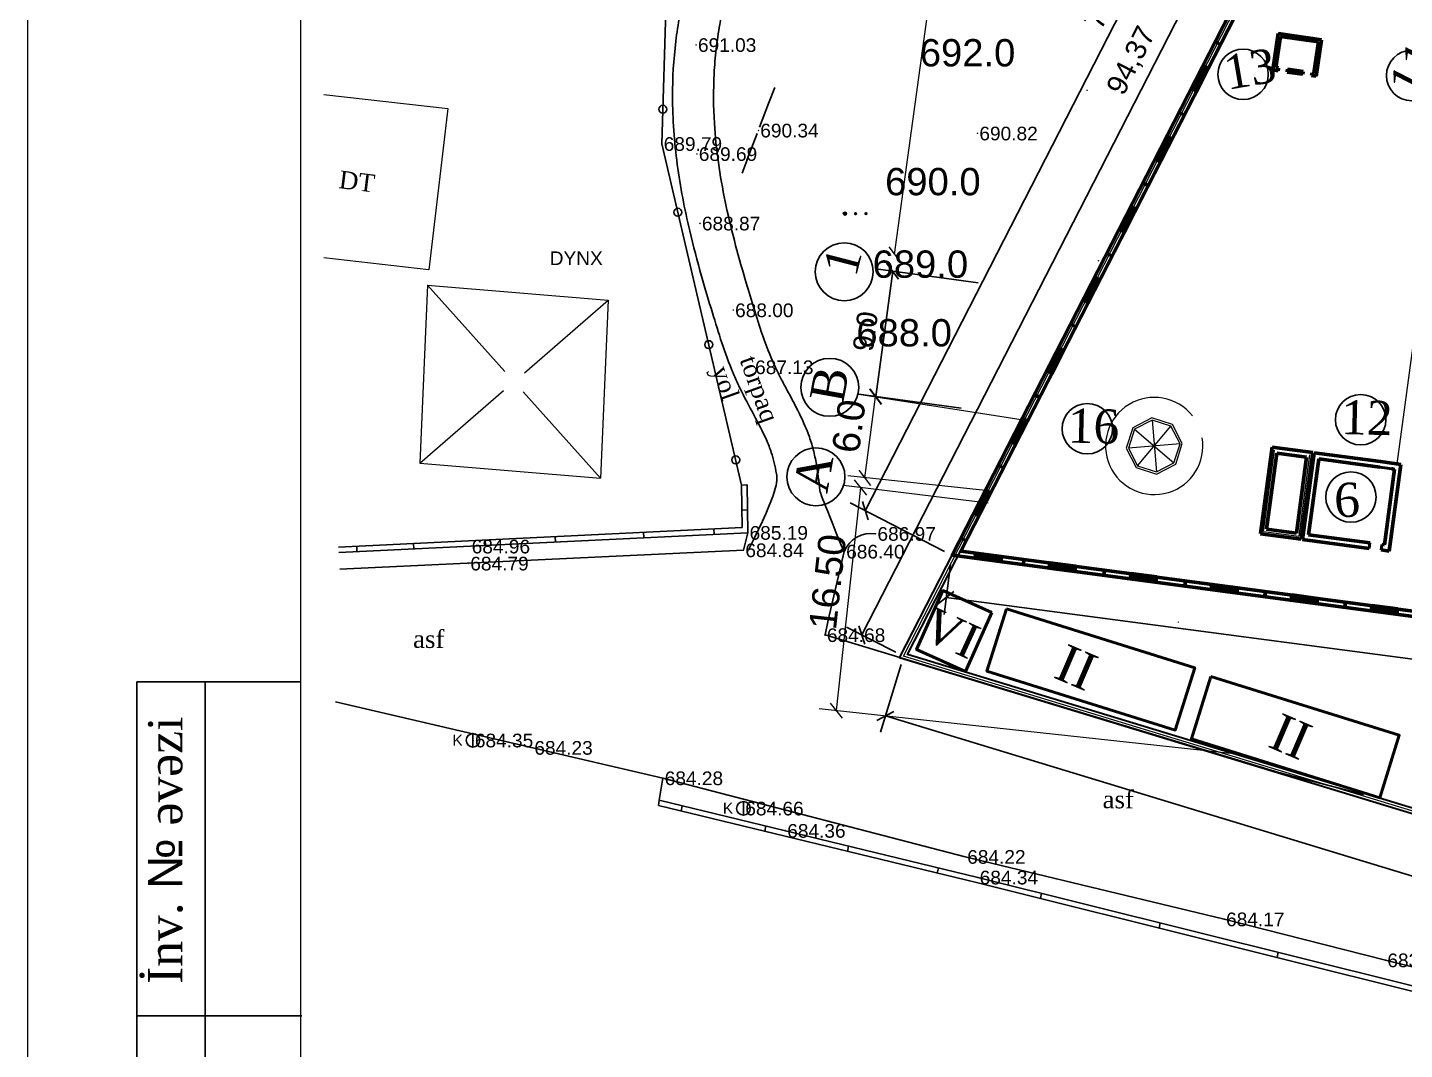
# Model space of a CAD drawing. Header units: feet. Extents: x 3381 to 682707, y 675186 to 4374675.
# Drawn here: x 682287.5 to 682388.2, y 4373017.2 to 4373092 of the extents above; entities that cross this region are included whole.
import ezdxf
from ezdxf.enums import TextEntityAlignment as Align

# ---------------------------------------------------------------- set-up
doc = ezdxf.new("R2010")
doc.units = ezdxf.units.FT
doc.header["$MEASUREMENT"] = 0
doc.header["$PDMODE"] = 34
doc.header["$PDSIZE"] = 0.01
doc.linetypes.add('ACAD_ISO03W100', pattern=[30, 12, -18])
doc.linetypes.add('DUZ', pattern=[0])
doc.layers.get('0').update_dxf_attribs({"linetype": 'CONTINUOUS'})
doc.layers.get('Defpoints').update_dxf_attribs({"linetype": 'CONTINUOUS'})
for name, color, linetype in [('0_Point_Height', 2, 'CONTINUOUS'), ('0_Point_Point', 7, 'CONTINUOUS'), ('col bitkisi', 7, 'CONTINUOUS'), ('Layer8', 7, 'CONTINUOUS'), ('Lep-Stolb', 7, 'CONTINUOUS'), ('polygon', 5, 'CONTINUOUS'), ('ramka', 7, 'CONTINUOUS'), ('Yazilar', 7, 'CONTINUOUS')]:
    doc.layers.add(name, color=color, linetype=linetype)
for name, color, linetype, lineweight in [('das tikili', 5, 'CONTINUOUS', 0), ('kontur', 5, 'CONTINUOUS', 0), ('rabit xt', 7, 'CONTINUOUS', 13)]:
    doc.layers.add(name, color=color, linetype=linetype, lineweight=lineweight)
doc.styles.get("Standard").update_dxf_attribs({"font": 'arial.ttf', "height": 1.5})
doc.styles.add('style5', font='arialazlat.ttf', dxfattribs={"height": 400})
doc.dimstyles.new('ISO-25', dxfattribs={"dimtxt": 1.5, "dimasz": 1, "dimexe": 1.25, "dimexo": 0.625, "dimtad": 1, "dimtxsty": 'Standard', "dimblk": 'OBLIQUE', "dimcen": 2.5, "dimadec": 0, "dimazin": 0, "dimtfac": 1, "dimtmove": 0, "dimatfit": 3, "dimldrblk": 'OBLIQUE', "dimfxl": 1, "dimarcsym": 0})

# ---------------------------------------------------------------- blocks, each defined once
blk = doc.blocks.new('_Oblique')
at = {"color": 0, "linetype": 'ByBlock', "lineweight": -2}
blk.add_line((-0.5, -0.5), (0.5, 0.5), dxfattribs=at)
blk = doc.blocks.new('*D40')
at = {"color": 0, "lineweight": -2, "transparency": 16777216}
for p, q in [((682351.4, 4373045.34), (682349.88, 4373040.38)), ((682350.25, 4373041.57), (682442.25, 4373013.57)), ((682443.4, 4373017.34), (682441.88, 4373012.38))]:
    blk.add_line(p, q, dxfattribs=at)
at = {"layer": 'Defpoints', "color": 0, "lineweight": 30, "transparency": 16777216}
for p in [(682351.58, 4373045.94), (682443.58, 4373017.94), (682442.25, 4373013.57)]:
    blk.add_point(p, dxfattribs=at)
at = {"color": 0, "lineweight": -2, "transparency": 16777216}
for p, rotation in [((682350.25, 4373041.57), 163.072486935853), ((682442.25, 4373013.57), 343.072486935853)]:
    blk.add_blockref('_Oblique', p, dxfattribs=dict(at, rotation=rotation))
at = {"color": 0, "lineweight": 18, "transparency": 16777216, "insert": (682396.69, 4373029.03), "char_height": 1.5, "attachment_point": 5, "rotation": 343.0725}
blk.add_mtext('96,17', dxfattribs=at)
blk = doc.blocks.new('*D41')
at = {"color": 0, "lineweight": -2, "transparency": 16777216}
for p, q in [((682391.52, 4373131.5), (682348.52, 4373047.5)), ((682394.02, 4373130.23), (682390.41, 4373132.07)), ((682351.02, 4373046.23), (682347.41, 4373048.07))]:
    blk.add_line(p, q, dxfattribs=at)
at = {"layer": 'Defpoints', "color": 0, "lineweight": 30, "transparency": 16777216}
for p in [(682394.58, 4373129.94), (682348.52, 4373047.5), (682351.58, 4373045.94)]:
    blk.add_point(p, dxfattribs=at)
at = {"color": 0, "lineweight": -2, "transparency": 16777216}
for p, rotation in [((682391.52, 4373131.5), 62.89187712919826), ((682348.52, 4373047.5), 242.8918771291982)]:
    blk.add_blockref('_Oblique', p, dxfattribs=dict(at, rotation=rotation))
at = {"color": 0, "lineweight": 18, "transparency": 16777216, "insert": (682368.31, 4373089.51), "char_height": 1.5, "attachment_point": 5, "rotation": 62.8919}
blk.add_mtext('94,37', dxfattribs=at)
blk = doc.blocks.new('*D44')
at = {"color": 0, "lineweight": -2, "transparency": 16777216}
for p, q in [((682349.54, 4373064.95), (682350.79, 4373074.12)), ((682357.04, 4373073.27), (682349.56, 4373074.29)), ((682355.79, 4373064.1), (682348.3, 4373065.12))]:
    blk.add_line(p, q, dxfattribs=at)
at = {"layer": 'Defpoints', "color": 0, "lineweight": 30, "transparency": 16777216}
for p in [(682350.79, 4373074.12), (682357.66, 4373073.18), (682356.41, 4373064.02, -452.35)]:
    blk.add_point(p, dxfattribs=at)
at = {"color": 0, "lineweight": -2, "transparency": 16777216}
for p, rotation in [((682350.79, 4373074.12), 82.22327199982546), ((682349.54, 4373064.95), 262.2232719998254)]:
    blk.add_blockref('_Oblique', p, dxfattribs=dict(at, rotation=rotation))
at = {"color": 0, "lineweight": 18, "transparency": 16777216, "insert": (682348.79, 4373069.73), "char_height": 1.5, "attachment_point": 5, "rotation": 82.2233}
blk.add_mtext('{\\fArial|b0|i0|c238|p34;9.0}', dxfattribs=at)
blk = doc.blocks.new('*D36')
at = {"color": 0, "lineweight": -2, "transparency": 16777216}
for p, q in [((682389.63, 4373122.09), (682382.72, 4373125.63)), ((682348.78, 4373056.59), (682383.83, 4373125.06)), ((682354.58, 4373053.62), (682347.67, 4373057.16))]:
    blk.add_line(p, q, dxfattribs=at)
at = {"layer": 'Defpoints', "color": 0, "lineweight": 30, "transparency": 16777216}
for p in [(682383.83, 4373125.06), (682390.19, 4373121.8), (682355.14, 4373053.34)]:
    blk.add_point(p, dxfattribs=at)
at = {"color": 0, "lineweight": -2, "transparency": 16777216}
for p, rotation in [((682383.83, 4373125.06), 62.89187712935262), ((682348.78, 4373056.59), 242.8918771293526)]:
    blk.add_blockref('_Oblique', p, dxfattribs=dict(at, rotation=rotation))
at = {"color": 0, "lineweight": 18, "transparency": 16777216, "insert": (682366.3, 4373093.87), "char_height": 1.5, "attachment_point": 5, "rotation": 62.8919}
blk.add_mtext('{\\fArial|b0|i0|c238|p34;77.0}', dxfattribs=at)
blk = doc.blocks.new('*D39')
at = {"color": 0, "lineweight": -2, "transparency": 16777216}
for p, q in [((682355.02, 4373052.65), (682354.54, 4373049)), ((682354.7, 4373050.24), (682452.32, 4373037.32)), ((682452.64, 4373039.73), (682452.16, 4373036.08))]:
    blk.add_line(p, q, dxfattribs=at)
at = {"layer": 'Defpoints', "color": 0, "lineweight": 30, "transparency": 16777216}
for p in [(682355.11, 4373053.27), (682452.73, 4373040.35), (682452.32, 4373037.32)]:
    blk.add_point(p, dxfattribs=at)
at = {"color": 0, "lineweight": -2, "transparency": 16777216}
for p, rotation in [((682354.7, 4373050.24), 172.4585361197717), ((682452.32, 4373037.32), 352.4585361197717)]:
    blk.add_blockref('_Oblique', p, dxfattribs=dict(at, rotation=rotation))
at = {"color": 0, "lineweight": 18, "transparency": 16777216, "insert": (682403.7, 4373045.16), "char_height": 1.5, "attachment_point": 5, "rotation": 352.4585}
blk.add_mtext('{\\fArial|b0|i0|c238|p34;98.50}', dxfattribs=at)

msp = doc.modelspace()

# ---------------------------------------------------------------- hatches: boundary and pattern name
at = {"lineweight": 50}
h = msp.add_hatch(dxfattribs=at)
h.set_pattern_fill('ANSI31', scale=0.3, angle=-108.25439)
h.set_pattern_definition([(296.7456132817, (-3258846.623355, 6394427.663162), (0.03348800255758, 0.01687612765725), [])])
h.paths.add_polyline_path([(682373.885, 4373088.996), (682373.024, 4373087.314), (682372.637, 4373087.503), (682373.494, 4373089.177)])
h = msp.add_hatch(dxfattribs=at)
h.set_pattern_fill('ANSI31', scale=0.3, angle=-108.25439)
h.set_pattern_definition([(296.7456132817, (-3258849.269347, 6394422.49711), (0.03348800255758, 0.01687612765725), [])])
h.paths.add_polyline_path([(682371.239, 4373083.83), (682370.378, 4373082.148), (682369.991, 4373082.337), (682370.848, 4373084.011)])
h = msp.add_hatch(dxfattribs=at)
h.set_pattern_fill('ANSI31', scale=0.3, angle=-108.25439)
h.set_pattern_definition([(296.7456132817, (-3258851.91534, 6394417.331054), (0.03348800255758, 0.01687612765725), [])])
h.paths.add_polyline_path([(682368.593, 4373078.664), (682367.732, 4373076.982), (682367.345, 4373077.171), (682368.202, 4373078.845)])
h = msp.add_hatch(dxfattribs=at)
h.set_pattern_fill('ANSI31', scale=0.3, angle=-108.25439)
h.set_pattern_definition([(296.7456132817, (-3258854.56133, 6394412.165), (0.03348800255758, 0.01687612765725), [])])
h.paths.add_polyline_path([(682365.947, 4373073.498), (682365.086, 4373071.816), (682364.699, 4373072.005), (682365.556, 4373073.679)])
h = msp.add_hatch(dxfattribs=at)
h.set_pattern_fill('ANSI31', scale=0.3, angle=-108.25439)
h.set_pattern_definition([(296.7456132817, (-3258857.207324, 6394406.998946), (0.03348800255758, 0.01687612765725), [])])
h.paths.add_polyline_path([(682363.301, 4373068.332), (682362.44, 4373066.65), (682362.053, 4373066.838), (682362.91, 4373068.513)])
h = msp.add_hatch(dxfattribs=at)
h.set_pattern_fill('ANSI31', scale=0.3, angle=-108.25439)
h.set_pattern_definition([(296.7456132817, (-3258859.853316, 6394401.832892), (0.03348800255758, 0.01687612765725), [])])
h.paths.add_polyline_path([(682360.655, 4373063.165), (682359.794, 4373061.484), (682359.407, 4373061.672), (682360.264, 4373063.347)])
h = msp.add_hatch(dxfattribs=at)
h.set_pattern_fill('ANSI31', scale=0.3, angle=-108.8783)
h.set_pattern_definition([(296.1216979848, (-3236618.199867, 6437193.303703), (0.03366978396917, 0.01651047084335), [])])
h.paths.add_polyline_path([(682357.956, 4373057.895), (682357.094, 4373056.213), (682356.711, 4373056.404), (682357.568, 4373058.079)])
h = msp.add_hatch(dxfattribs=at)
h.set_pattern_fill('ANSI31', scale=0.3, angle=-0.01177)
h.set_pattern_definition([(44.9882312419, (-3622.872687, -2841.90352), (-0.0265110571503, 0.02652195031993), [])])
h.paths.add_polyline_path([(682356.872, 4373053.496), (682358.737, 4373053.246), (682358.683, 4373052.865), (682356.811, 4373053.12)])
h = msp.add_hatch(dxfattribs=at)
h.set_pattern_fill('ANSI31', scale=0.3, angle=-0.01177)
h.set_pattern_definition([(44.9882312419, (-3617.459666, -2842.66855), (-0.0265110571503, 0.02652195031993), [])])
h.paths.add_polyline_path([(682362.309, 4373052.77), (682364.147, 4373052.521), (682364.104, 4373052.14), (682362.258, 4373052.395)])
h = msp.add_hatch(dxfattribs=at)
h.set_pattern_fill('ANSI31', scale=0.3, angle=-0.01177)
h.set_pattern_definition([(44.9882312419, (-3611.53546, -2843.455416), (-0.0265110571503, 0.02652195031993), [])])
h.paths.add_polyline_path([(682368.233, 4373051.983), (682370.071, 4373051.734), (682370.029, 4373051.353), (682368.182, 4373051.609)])
h = msp.add_hatch(dxfattribs=at)
h.set_pattern_fill('ANSI31', scale=0.3, angle=-0.01177)
h.set_pattern_definition([(44.9882312419, (-3605.619586, -2844.21017), (-0.0265110571503, 0.02652195031993), [])])
h.paths.add_polyline_path([(682374.127, 4373051.204), (682376.001, 4373050.954), (682375.948, 4373050.571), (682374.083, 4373050.817)])
h = msp.add_hatch(dxfattribs=at)
h.set_pattern_fill('ANSI31', scale=0.3, angle=-0.01177)
h.set_pattern_definition([(44.9882312419, (-3599.757733, -2844.990655), (-0.0265110571503, 0.02652195031993), [])])
h.paths.add_polyline_path([(682379.988, 4373050.424), (682381.863, 4373050.173), (682381.81, 4373049.79), (682379.945, 4373050.037)])
h = msp.add_hatch(dxfattribs=at)
h.set_pattern_fill('ANSI31', scale=0.3, angle=-0.01177)
h.set_pattern_definition([(44.9882312419, (-3593.909127, -2845.76555), (-0.0265110571503, 0.02652195031993), [])])
h.paths.add_polyline_path([(682385.837, 4373049.649), (682387.712, 4373049.398), (682387.658, 4373049.015), (682385.793, 4373049.262)])
at = {"layer": 'col bitkisi', "ltscale": 1.5}
h = msp.add_hatch(color=256, dxfattribs=at)
edge = h.paths.add_edge_path()
edge.add_arc((682347.288, 4373078.341), 0.125, 0, 360)
h = msp.add_hatch(color=256, dxfattribs=at)
edge = h.paths.add_edge_path()
edge.add_arc((682348.07, 4373078.341), 0.125, 0, 360)
h = msp.add_hatch(color=256, dxfattribs=at)
edge = h.paths.add_edge_path()
edge.add_arc((682348.829, 4373078.341), 0.125, 0, 360)

# ---------------------------------------------------------------- linework, layer by layer
at = {"color": 7, "lineweight": 20}
msp.add_line((682350.92, 4373075.356, -716.5), (682357.086, 4373120.134, -716.5), dxfattribs=at)
at = {"color": 7, "lineweight": 18}
for p, q in [((682395.642, 4373119.126, -716.5), (682387.662, 4373060.025, -716.5)), ((682360.655, 4373063.165, -716.5), (682348.296, 4373065.105, -1168.853)), ((682348.737, 4373058.992, -1168.853), (682349.535, 4373064.939, -1168.853)), ((682357.567, 4373058.079, -716.5), (682347.498, 4373059.158, -1168.853)), ((682348.439, 4373058.295, -716.5), (682346.655, 4373041.96, -716.5)), ((682357.774, 4373057.149, -716.5), (682347.196, 4373058.43, -716.5)), ((682375.507, 4373038.81, -716.5), (682345.413, 4373042.096, -716.5))]:
    msp.add_line(p, q, dxfattribs=at)
at = {"linetype": 'Continuous'}
for p, q in [((682334.208, 4373094.074, -24.744), (682333.895, 4373083.453, -26.713)), ((682333.895, 4373083.453, -26.713), (682339.729, 4373058.472, -30.041)), ((682340.129, 4373058.477, -30.041), (682339.729, 4373058.472, -30.041)), ((682339.729, 4373058.472, -30.041), (682339.772, 4373055.366, -31.17)), ((682340.129, 4373058.477, -30.041), (682340.178, 4373054.985, -31.31)), ((682340.154, 4373056.662, -780.249), (682339.755, 4373056.643, -789.407)), ((682339.772, 4373055.366, -40.152), (682310.247, 4373053.932, -716.5)), ((682340.178, 4373054.985, -31.31), (682310.267, 4373053.533, -716.5)), ((682326.1, 4373054.702, -716.5), (682326.117, 4373054.302, -716.5)), ((682332.55, 4373055.015, -716.5), (682332.566, 4373054.616, -716.5)), ((682337.7, 4373055.265, -31.761), (682337.717, 4373054.866, -31.761)), ((682311.575, 4373053.997, -716.5), (682311.591, 4373053.597, -716.5)), ((682315.739, 4373054.199, -716.5), (682315.756, 4373053.799, -716.5)), ((682320.978, 4373054.453, -716.5), (682320.994, 4373054.054, -716.5)), ((682347.243, 4373053.611, -30.098), (682346.07, 4373048.582, -31.754)), ((682333.967, 4373037.019, -32.273), (682333.705, 4373035.408, -32.145)), ((682333.705, 4373035.408, -32.145), (682333.641, 4373035.012, -75.818)), ((682335.383, 4373035.001, -716.5), (682335.303, 4373034.609, -716.5)), ((682341.501, 4373033.516, -716.5), (682341.421, 4373033.124, -716.5)), ((682347.551, 4373032.048, -716.5), (682347.471, 4373031.656, -716.5)), ((682354.126, 4373030.453, -716.5), (682354.046, 4373030.061, -716.5)), ((682361.681, 4373028.587, -716.5), (682361.6, 4373028.195, -716.5)), ((682370.359, 4373026.42, -716.5), (682370.279, 4373026.028, -716.5)), ((682378.984, 4373024.266, -716.5), (682378.904, 4373023.874, -716.5))]:
    msp.add_line(p, q, dxfattribs=at)
at = {"color": 7, "lineweight": 50}
for p, q in [((682374.771, 4373090.725, -716.5), (682374.39, 4373090.911, -716.5)), ((682372.125, 4373085.559, -716.5), (682371.744, 4373085.745, -716.5)), ((682369.479, 4373080.393, -716.5), (682369.098, 4373080.578, -716.5)), ((682366.833, 4373075.227, -716.5), (682366.452, 4373075.412, -716.5)), ((682364.187, 4373070.061, -716.5), (682363.806, 4373070.246, -716.5)), ((682361.541, 4373064.895, -716.5), (682361.16, 4373065.08, -716.5)), ((682380.758, 4373054.494, -716.5), (682381.608, 4373060.837, -716.5)), ((682381.608, 4373060.837, -716.5), (682386.465, 4373060.186, -716.5)), ((682358.895, 4373059.729, -716.5), (682358.517, 4373059.934, -716.5)), ((682381.061, 4373060.507, -673.139), (682380.32, 4373054.957, -673.139)), ((682381.951, 4373060.387, -716.5), (682381.207, 4373054.837, -716.5)), ((682386.412, 4373059.789, -716.5), (682381.951, 4373060.387, -716.5)), ((682386.465, 4373060.186, -716.5), (682387.951, 4373059.986, -716.5)), ((682386.758, 4373054.093, -716.5), (682387.502, 4373059.643, -716.5)), ((682387.951, 4373059.986, -716.5), (682387.101, 4373053.643, -716.5)), ((682387.403, 4373059.656, -716.5), (682387.304, 4373059.67, -716.5)), ((682387.389, 4373059.557, -716.5), (682387.403, 4373059.656, -716.5)), ((682387.489, 4373059.544, -716.5), (682387.389, 4373059.557, -716.5)), ((682381.207, 4373054.837, -716.5), (682385.687, 4373054.236, -716.5)), ((682356.155, 4373054.378, -716.5), (682355.774, 4373054.574, -716.5)), ((682385.634, 4373053.84, -716.5), (682380.758, 4373054.494, -716.5)), ((682387.101, 4373053.643, -716.5), (682386.516, 4373053.721, -716.5)), ((682386.569, 4373054.118, -716.5), (682386.758, 4373054.093, -716.5)), ((682366.275, 4373052.247, -716.5), (682366.224, 4373051.864, -716.5)), ((682372.199, 4373051.46, -716.5), (682372.148, 4373051.077, -716.5)), ((682378.048, 4373050.683, -716.5), (682377.996, 4373050.298, -716.5)), ((682378.061, 4373050.682, -716.5), (682378.01, 4373050.298, -716.5)), ((682383.91, 4373049.905, -716.5), (682383.858, 4373049.52, -716.5))]:
    msp.add_line(p, q, dxfattribs=at)
at = {"color": 7, "lineweight": 15}
for p, q in [((682368.697, 4373059.888, -28), (682371.141, 4373062.777, -28)), ((682369.761, 4373063.218, -28), (682370.077, 4373059.448, -28)), ((682368.475, 4373062.554, -28), (682371.363, 4373060.111, -28)), ((682371.804, 4373061.49, -28), (682368.034, 4373061.175, -28))]:
    msp.add_line(p, q, dxfattribs=at)
at = {"color": 7, "linetype": 'DUZ', "lineweight": 50}
for p, q in [((682377.686, 4373054.904, -716.5), (682378.537, 4373061.248, -716.5)), ((682378.136, 4373055.249, -673.139), (682378.881, 4373060.799, -673.139)), ((682378.537, 4373061.248, -716.5), (682381.51, 4373060.849, -716.5)), ((682378.881, 4373060.799, -673.139), (682381.061, 4373060.507, -673.139)), ((682381.51, 4373060.849, -716.5), (682380.66, 4373054.506, -716.5)), ((682377.686, 4373054.904, -716.5), (682380.66, 4373054.507, -716.5)), ((682378.136, 4373055.249, -673.139), (682380.316, 4373054.958, -673.139))]:
    msp.add_line(p, q, dxfattribs=at)
at = {"color": 7, "linetype": 'DUZ', "lineweight": 13}
for p, q in [((682377.911, 4373055.075, -673.139), (682378.709, 4373061.024, -673.139)), ((682381.286, 4373060.678, -673.139), (682380.488, 4373054.731, -673.139)), ((682377.911, 4373055.077, -673.139), (682380.488, 4373054.732, -673.139))]:
    msp.add_line(p, q, dxfattribs=at)
at = {"color": 7, "linetype": 'DUZ', "lineweight": 40}
for p, q in [((682387.502, 4373059.643, -716.5), (682386.412, 4373059.789, -716.5)), ((682385.634, 4373053.839, -716.5), (682385.687, 4373054.236, -716.5)), ((682386.516, 4373053.721, -716.5), (682386.569, 4373054.118, -716.5)), ((682386.516, 4373053.721, -716.5), (682386.569, 4373054.118, -716.5))]:
    msp.add_line(p, q, dxfattribs=at)
at = {"color": 30, "linetype": 'Continuous'}
for p, q in [((682340.178, 4373054.985, -31.31), (682339.867, 4373053.709, -31.659)), ((682339.867, 4373053.709, -31.659), (682310.341, 4373052.321, -716.5)), ((682346.07, 4373048.582, -31.754), (682345.834, 4373047.497, -31.815)), ((682345.834, 4373047.497, -31.815), (682379.035, 4373037.428, -32.187)), ((682379.035, 4373037.428, -32.187), (682385.218, 4373035.821, -32.136))]:
    msp.add_line(p, q, dxfattribs=at)
at = {"color": 7, "linetype": 'DUZ', "lineweight": 15}
msp.add_line((682386.569, 4373054.119, -716.5), (682386.517, 4373053.722, -716.5), dxfattribs=at)
msp.add_line((682386.569, 4373054.119, -716.5), (682386.517, 4373053.722, -716.5), dxfattribs=at)
at = {"color": 7, "lineweight": 25, "ltscale": 15}
msp.add_line((682300.491, 4372959.063), (682300.491, 4373044.063), dxfattribs=at)
at = {"color": 7, "linetype": 'DUZ', "lineweight": 25}
msp.add_line((682295.561, 4373019.624), (682307.561, 4373019.624), dxfattribs=at)
at = {"color": 7, "lineweight": 30, "elevation": -716.5}
for points in [[(682463.463, 4373103.791), (682475.838, 4373099.055), (682443.696, 4373017.695), (682351.291, 4373045.819), (682394.482, 4373130.191), (682454.121, 4373107.367)], [(682463.32, 4373103.417), (682475.318, 4373098.826), (682443.46, 4373018.185), (682351.865, 4373046.062), (682394.674, 4373129.689), (682453.978, 4373106.993)]]:
    msp.add_lwpolyline(points, dxfattribs=at)
at = {"color": 1, "lineweight": 0, "elevation": -716.5}
msp.add_lwpolyline([(682475.578, 4373098.94), (682443.578, 4373017.94), (682351.578, 4373045.94), (682394.578, 4373129.94)], dxfattribs=at)
at = {"color": 7, "lineweight": 50, "elevation": -716.5}
for points in [[(682454.23, 4373106.926), (682454.405, 4373107.287), (682429.082, 4373116.969), (682390.187, 4373121.803), (682355.142, 4373053.339), (682452.69, 4373040.351), (682468.467, 4373080.267), (682468.108, 4373080.409), (682452.432, 4373040.804), (682355.777, 4373053.642), (682390.466, 4373121.369), (682428.981, 4373116.595), (682454.23, 4373106.926)], [(682373.885, 4373088.996), (682373.024, 4373087.314), (682372.637, 4373087.503), (682373.494, 4373089.177), (682373.885, 4373088.996)], [(682371.239, 4373083.83), (682370.378, 4373082.148), (682369.991, 4373082.337), (682370.848, 4373084.011), (682371.239, 4373083.83)], [(682368.593, 4373078.664), (682367.732, 4373076.982), (682367.345, 4373077.171), (682368.202, 4373078.845), (682368.593, 4373078.664)], [(682365.947, 4373073.498), (682365.086, 4373071.816), (682364.699, 4373072.005), (682365.556, 4373073.679), (682365.947, 4373073.498)], [(682363.301, 4373068.332), (682362.44, 4373066.65), (682362.053, 4373066.838), (682362.91, 4373068.513), (682363.301, 4373068.332)], [(682360.655, 4373063.165), (682359.794, 4373061.484), (682359.407, 4373061.672), (682360.264, 4373063.347), (682360.655, 4373063.165)], [(682357.956, 4373057.895), (682357.094, 4373056.213), (682356.711, 4373056.404), (682357.568, 4373058.079), (682357.956, 4373057.895)], [(682356.853, 4373053.494), (682356.811, 4373053.115)], [(682358.737, 4373053.244), (682358.694, 4373052.865)], [(682360.384, 4373053.025), (682360.341, 4373052.646)], [(682362.278, 4373052.778), (682364.151, 4373052.529), (682364.1, 4373052.145), (682362.235, 4373052.393), (682362.278, 4373052.778)], [(682364.15, 4373052.518), (682364.108, 4373052.139)], [(682366.274, 4373052.242), (682366.232, 4373051.863)], [(682368.202, 4373051.991), (682370.076, 4373051.742), (682370.024, 4373051.358), (682368.159, 4373051.606), (682368.202, 4373051.991)], [(682370.074, 4373051.731), (682370.032, 4373051.352)], [(682374.127, 4373051.204), (682376, 4373050.956), (682375.949, 4373050.571), (682374.083, 4373050.819), (682374.127, 4373051.204)], [(682379.989, 4373050.426), (682381.862, 4373050.177), (682381.811, 4373049.792), (682379.945, 4373050.041), (682379.989, 4373050.426)], [(682385.837, 4373049.649), (682387.71, 4373049.4), (682387.659, 4373049.015), (682385.794, 4373049.264), (682385.837, 4373049.649)]]:
    msp.add_lwpolyline(points, dxfattribs=at)
at = {"color": 7, "lineweight": 20, "elevation": -28, "flags": 128}
for points in [[(682371.492, 4373060.002), (682371.972, 4373061.504), (682371.249, 4373062.906), (682369.747, 4373063.386), (682368.346, 4373062.663), (682367.866, 4373061.161), (682368.589, 4373059.76), (682370.091, 4373059.28)], [(682371.363, 4373060.111), (682371.804, 4373061.49), (682371.141, 4373062.777), (682369.761, 4373063.218), (682368.475, 4373062.554), (682368.034, 4373061.175), (682368.697, 4373059.888), (682370.077, 4373059.448)]]:
    msp.add_lwpolyline(points, close=True, dxfattribs=at)
at = {"color": 7, "lineweight": 40}
msp.add_lwpolyline([(682358.026, 4373049.151), (682356.109, 4373044.833), (682352.535, 4373046.425), (682354.452, 4373050.743)], close=True, dxfattribs=at)
at = {"color": 7, "lineweight": 40, "elevation": -716.5}
for points in [[(682359.108, 4373049.411), (682372.884, 4373045.099), (682371.456, 4373040.535), (682357.68, 4373044.847)], [(682374.065, 4373044.463), (682387.841, 4373040.151), (682386.413, 4373035.587), (682372.637, 4373039.899)]]:
    msp.add_lwpolyline(points, close=True, dxfattribs=at)
at = {"color": 7, "linetype": 'DUZ', "lineweight": 25}
msp.add_lwpolyline([(682307.491, 4373044.063), (682295.491, 4373044.063), (682295.491, 4372959.063), (682307.491, 4372959.063)], dxfattribs=at)
at = {"color": 30, "linetype": 'Continuous', "elevation": -32.273}
msp.add_lwpolyline([(682310.011, 4373042.601), (682333.967, 4373037.019), (682356.097, 4373031.263), (682375.036, 4373026.689), (682386.834, 4373023.691), (682427.792, 4373013.498), (682443.304, 4373010.005), (682444.32, 4373012.896), (682455.002, 4373008.714), (682467.437, 4373002.694), (682488.151, 4372989.891)], dxfattribs=at)
at = {"linetype": 'Continuous', "elevation": -32.145}
for points in [[(682333.641, 4373035.012), (682356.914, 4373029.365), (682411.805, 4373015.659), (682444.23, 4373007.872), (682445.098, 4373010.474), (682468.012, 4372999.378), (682485.626, 4372985.723)], [(682333.705, 4373035.408), (682357.01, 4373029.753), (682411.9, 4373016.047), (682443.967, 4373008.347), (682444.863, 4373011.032), (682468.224, 4372999.719), (682485.872, 4372986.039)]]:
    msp.add_lwpolyline(points, dxfattribs=at)
at = {"color": 7, "linetype": 'DUZ', "lineweight": 25}
for centre, radius in [((682376.418, 4373088.54, 2049), 1.846), ((682388.751, 4373088.451, 1356.5), 1.846), ((682347.238, 4373074.086, -21.5), 2.121), ((682346.181, 4373065.626, -716.5), 2.121), ((682385.016, 4373063.255, 6854.554), 1.846), ((682365.021, 4373062.594, 6860.554), 1.846), ((682345.168, 4373059.075, -264.147), 2.121), ((682384.308, 4373057.592, -480.339), 1.846)]:
    msp.add_circle(centre, radius, dxfattribs=at)
at = {"linetype": 'Continuous'}
for centre in [(682333.969, 4373085.981, -26.244), (682335.065, 4373078.443, -27.38), (682337.328, 4373068.751, -28.672), (682339.298, 4373060.317, -29.795)]:
    msp.add_circle(centre, 0.291, dxfattribs=at)
at = {"color": 7, "lineweight": 18}
msp.add_arc((682369.919, 4373061.333, -28), 3.56, 38.34339, 9.68796, dxfattribs=at)
at = {"linetype": 'Continuous'}
msp.add_arc((682349.198, 4373052.83, -29.526), 2.105, 80.86965, 158.20412, dxfattribs=at)
for points, knots in [([(682408.307, 4373231.38, -716.5), (682404.367, 4373227.617, -716.5), (682403.839, 4373227.566, -716.5), (682402.25, 4373227.407, -716.5), (682401.187, 4373227.29, -716.5), (682398.235, 4373226.883, -716.5), (682396.358, 4373226.529, -716.5), (682393.58, 4373225.651, -716.5), (682392.629, 4373225.281, -716.5), (682391.138, 4373224.543, -716.5), (682390.578, 4373224.227, -716.5), (682389.418, 4373223.471, -716.5), (682388.83, 4373223.024, -716.5), (682387.714, 4373222.075, -716.5), (682387.185, 4373221.571, -716.5), (682385.943, 4373220.3, -716.5), (682385.253, 4373219.513, -716.5), (682384.142, 4373218.195, -716.5), (682383.708, 4373217.665, -716.5), (682382.852, 4373216.619, -716.5), (682382.427, 4373216.098, -716.5), (682381.16, 4373214.543, -716.5), (682380.328, 4373213.515, -716.5), (682377.848, 4373210.447, -716.5), (682376.221, 4373208.424, -716.5), (682373.312, 4373204.829, -716.5), (682372.036, 4373203.259, -716.5), (682370, 4373200.78, -716.5), (682369.258, 4373199.882, -716.5), (682367.826, 4373198.161, -716.5), (682367.137, 4373197.338, -716.5), (682365.908, 4373195.884, -716.5), (682365.374, 4373195.255, -716.5), (682364.005, 4373193.654, -716.5), (682363.132, 4373192.649, -716.5), (682361.7, 4373190.707, -716.5), (682361.113, 4373189.797, -716.5), (682360.348, 4373188.144, -716.5), (682360.099, 4373187.44, -716.5), (682359.865, 4373186.318, -716.5), (682359.811, 4373185.925, -716.5), (682359.763, 4373185.131, -716.5), (682359.768, 4373184.735, -716.5), (682359.888, 4373183.135, -716.5), (682360.203, 4373181.962, -716.5), (682360.915, 4373180.118, -716.5), (682361.252, 4373179.411, -716.5), (682361.978, 4373178.075, -716.5), (682362.369, 4373177.443, -716.5), (682363.656, 4373175.521, -716.5), (682364.604, 4373174.327, -716.5), (682366.068, 4373172.393, -716.5), (682366.619, 4373171.643, -716.5), (682367.62, 4373170.111, -716.5), (682368.067, 4373169.334, -716.5), (682368.737, 4373167.864, -716.5), (682368.979, 4373167.177, -716.5), (682369.324, 4373165.741, -716.5), (682369.429, 4373165, -716.5), (682369.507, 4373163.403, -716.5), (682369.46, 4373162.549, -716.5), (682369.197, 4373160.869, -716.5), (682368.98, 4373160.038, -716.5), (682368.184, 4373157.804, -716.5), (682367.453, 4373156.451, -716.5), (682365.98, 4373154.304, -716.5), (682365.326, 4373153.476, -716.5), (682363.935, 4373151.868, -716.5), (682363.196, 4373151.085, -716.5), (682361.695, 4373149.533, -716.5), (682360.933, 4373148.765, -716.5), (682359.611, 4373147.38, -716.5), (682359.046, 4373146.772, -716.5), (682357.952, 4373145.519, -716.5), (682357.423, 4373144.88, -716.5), (682355.883, 4373142.933, -716.5), (682354.918, 4373141.596, -716.5), (682353.219, 4373139.133, -716.5), (682352.471, 4373138.011, -716.5), (682351.002, 4373135.742, -716.5), (682350.283, 4373134.596, -716.5), (682348.182, 4373131.122, -716.5), (682346.856, 4373128.758, -716.5), (682344.46, 4373124.069, -716.5), (682343.381, 4373121.749, -716.5), (682341.717, 4373117.724, -716.5), (682341.081, 4373116.04, -716.5), (682339.922, 4373112.634, -716.5), (682339.4, 4373110.917, -716.5), (682338.387, 4373107.289, -716.5), (682337.904, 4373105.376, -716.5), (682337.121, 4373102.084, -716.5), (682336.806, 4373100.707, -716.5), (682336.192, 4373097.942, -716.5), (682335.897, 4373096.554, -716.5), (682335.473, 4373094.381, -716.5), (682335.327, 4373093.607, -716.5), (682335.089, 4373092.206, -716.5), (682334.993, 4373091.587, -716.5), (682334.753, 4373089.623, -716.5), (682334.677, 4373088.279, -716.5), (682334.68, 4373085.263, -716.5), (682334.801, 4373083.591, -716.5), (682335.241, 4373080.299, -716.5), (682335.558, 4373078.68, -716.5), (682336.198, 4373075.964, -716.5), (682336.491, 4373074.856, -716.5), (682337.056, 4373072.858, -716.5), (682337.322, 4373071.965, -716.5), (682337.815, 4373070.351, -716.5), (682338.041, 4373069.621, -716.5), (682338.537, 4373068.147, -716.5), (682338.806, 4373067.407, -716.5), (682339.262, 4373066.316, -716.5), (682339.418, 4373065.963, -716.5), (682339.921, 4373064.909, -716.5), (682340.282, 4373064.248, -716.5), (682340.963, 4373062.978, -716.5), (682341.283, 4373062.369, -716.5), (682341.682, 4373061.467, -716.5), (682341.803, 4373061.163, -716.5), (682341.99, 4373060.609, -716.5), (682342.06, 4373060.362, -716.5), (682342.183, 4373059.838, -716.5), (682342.235, 4373059.565, -716.5), (682342.369, 4373058.729, -716.5), (682342.432, 4373058.138, -716.5), (682340.247, 4373053.725, -716.5)], [0, 0, 0, 0, 1.5041825, 1.5041825, 4.5125475, 4.5125475, 9.8970232, 9.8970232, 12.7958343, 12.7958343, 14.6040586, 14.6040586, 16.6622444, 16.6622444, 18.7204302, 18.7204302, 21.6922095, 21.6922095, 23.6905372, 23.6905372, 25.688865, 25.688865, 29.6855204, 29.6855204, 37.6788312, 37.6788312, 43.8586233, 43.8586233, 47.3387229, 47.3387229, 50.4791814, 50.4791814, 52.8430932, 52.8430932, 56.4524219, 56.4524219, 59.343353, 59.343353, 61.3017168, 61.3017168, 62.3107145, 62.3107145, 63.3197122, 63.3197122, 66.4267393, 66.4267393, 68.5017705, 68.5017705, 70.5768016, 70.5768016, 75.0922592, 75.0922592, 77.9843832, 77.9843832, 80.8765073, 80.8765073, 83.3681481, 83.3681481, 85.859789, 85.859789, 88.6938456, 88.6938456, 91.5279021, 91.5279021, 96.5044037, 96.5044037, 99.8137478, 99.8137478, 103.1230919, 103.1230919, 106.3599071, 106.3599071, 108.7786817, 108.7786817, 111.1974562, 111.1974562, 116.0350052, 116.0350052, 120.025858, 120.025858, 124.0167109, 124.0167109, 131.9984166, 131.9984166, 139.5388434, 139.5388434, 144.8405163, 144.8405163, 150.1421893, 150.1421893, 155.992549, 155.992549, 160.2125993, 160.2125993, 164.4326495, 164.4326495, 166.7775401, 166.7775401, 168.5840285, 168.5840285, 172.4237048, 172.4237048, 177.2211789, 177.2211789, 182.018653, 182.018653, 185.3845457, 185.3845457, 188.1403774, 188.1403774, 190.3972905, 190.3972905, 192.6542037, 192.6542037, 193.7358898, 193.7358898, 195.899262, 195.899262, 198.0626342, 198.0626342, 199.1900842, 199.1900842, 200.13488, 200.13488, 201.0796759, 201.0796759, 202.923933, 202.923933, 202.923933, 202.923933]), ([(682412.21, 4373224.91, -716.5), (682404.648, 4373224.63, -716.5), (682404.119, 4373224.579, -716.5), (682402.541, 4373224.421, -716.5), (682401.504, 4373224.307, -716.5), (682398.703, 4373223.918, -716.5), (682396.995, 4373223.587, -716.5), (682394.578, 4373222.819, -716.5), (682393.77, 4373222.501, -716.5), (682392.521, 4373221.878, -716.5), (682392.052, 4373221.61, -716.5), (682390.903, 4373220.852, -716.5), (682390.233, 4373220.306, -716.5), (682388.922, 4373219.082, -716.5), (682388.285, 4373218.406, -716.5), (682387.021, 4373216.971, -716.5), (682386.395, 4373216.211, -716.5), (682384.248, 4373213.59, -716.5), (682382.769, 4373211.765, -716.5), (682379.842, 4373208.139, -716.5), (682378.392, 4373206.339, -716.5), (682374.005, 4373200.916, -716.5), (682371.029, 4373197.274, -716.5), (682367.31, 4373192.901, -716.5), (682366.825, 4373192.339, -716.5), (682365.884, 4373191.229, -716.5), (682365.428, 4373190.68, -716.5), (682364.44, 4373189.391, -716.5), (682363.943, 4373188.655, -716.5), (682363.256, 4373187.336, -716.5), (682363.029, 4373186.75, -716.5), (682362.841, 4373185.91, -716.5), (682362.802, 4373185.65, -716.5), (682362.766, 4373185.121, -716.5), (682362.768, 4373184.845, -716.5), (682362.852, 4373183.736, -716.5), (682363.082, 4373182.833, -716.5), (682363.634, 4373181.407, -716.5), (682363.879, 4373180.878, -716.5), (682364.416, 4373179.858, -716.5), (682364.71, 4373179.363, -716.5), (682365.794, 4373177.683, -716.5), (682366.686, 4373176.537, -716.5), (682368.204, 4373174.546, -716.5), (682368.817, 4373173.73, -716.5), (682369.987, 4373171.994, -716.5), (682370.542, 4373171.076, -716.5), (682371.289, 4373169.522, -716.5), (682371.535, 4373168.927, -716.5), (682371.945, 4373167.692, -716.5), (682372.107, 4373167.061, -716.5), (682372.464, 4373165.147, -716.5), (682372.533, 4373163.842, -716.5), (682372.362, 4373161.441, -716.5), (682372.161, 4373160.346, -716.5), (682371.56, 4373158.235, -716.5), (682371.158, 4373157.216, -716.5), (682370.204, 4373155.277, -716.5), (682369.653, 4373154.356, -716.5), (682368.272, 4373152.341, -716.5), (682367.409, 4373151.276, -716.5), (682365.624, 4373149.27, -716.5), (682364.703, 4373148.325, -716.5), (682363.037, 4373146.619, -716.5), (682362.288, 4373145.852, -716.5), (682361.111, 4373144.577, -716.5), (682360.666, 4373144.074, -716.5), (682359.794, 4373143.038, -716.5), (682359.368, 4373142.509, -716.5), (682358.114, 4373140.893, -716.5), (682357.309, 4373139.776, -716.5), (682355.782, 4373137.567, -716.5), (682355.056, 4373136.48, -716.5), (682353.634, 4373134.291, -716.5), (682352.94, 4373133.186, -716.5), (682350.91, 4373129.843, -716.5), (682349.63, 4373127.575, -716.5), (682347.253, 4373122.959, -716.5), (682346.157, 4373120.612, -716.5), (682344.503, 4373116.609, -716.5), (682343.886, 4373114.975, -716.5), (682342.763, 4373111.667, -716.5), (682342.255, 4373109.99, -716.5), (682341.257, 4373106.408, -716.5), (682340.778, 4373104.498, -716.5), (682340.006, 4373101.245, -716.5), (682339.7, 4373099.905, -716.5), (682339.109, 4373097.232, -716.5), (682338.825, 4373095.897, -716.5), (682338.41, 4373093.771, -716.5), (682338.261, 4373092.976, -716.5), (682338.028, 4373091.589, -716.5), (682337.939, 4373090.991, -716.5), (682337.802, 4373089.797, -716.5), (682337.752, 4373089.197, -716.5), (682337.658, 4373087.389, -716.5), (682337.667, 4373086.173, -716.5), (682337.856, 4373083.04, -716.5), (682338.136, 4373081.131, -716.5), (682338.926, 4373077.324, -716.5), (682339.433, 4373075.425, -716.5), (682340.179, 4373072.884, -716.5), (682340.373, 4373072.243, -716.5), (682340.766, 4373070.965, -716.5), (682340.964, 4373070.336, -716.5), (682341.359, 4373069.174, -716.5), (682341.553, 4373068.638, -716.5), (682341.905, 4373067.764, -716.5), (682342.053, 4373067.419, -716.5), (682342.335, 4373066.812, -716.5), (682342.467, 4373066.546, -716.5), (682342.746, 4373066.002, -716.5), (682342.893, 4373065.727, -716.5), (682343.344, 4373064.886, -716.5), (682343.659, 4373064.307, -716.5), (682344.185, 4373063.235, -716.5), (682344.401, 4373062.755, -716.5), (682344.721, 4373061.912, -716.5), (682344.838, 4373061.559, -716.5), (682345.035, 4373060.84, -716.5), (682345.114, 4373060.483, -716.5), (682345.308, 4373059.425, -716.5), (682345.385, 4373058.736, -716.5), (682345.463, 4373057.994, -716.5), (682345.471, 4373057.913, -716.5), (682347.206, 4373053.601, -716.5)], [0, 0, 0, 0, 1.5195761, 1.5195761, 4.5587283, 4.5587283, 9.9305937, 9.9305937, 12.8375976, 12.8375976, 14.6989466, 14.6989466, 17.5962721, 17.5962721, 20.4935977, 20.4935977, 23.4307648, 23.4307648, 30.5406062, 30.5406062, 37.6504477, 37.6504477, 51.8701305, 51.8701305, 53.9433419, 53.9433419, 56.0165533, 56.0165533, 58.8397751, 58.8397751, 61.1867015, 61.1867015, 62.257023, 62.257023, 63.3273446, 63.3273446, 66.4263407, 66.4263407, 68.2682497, 68.2682497, 70.1101586, 70.1101586, 74.6215299, 74.6215299, 77.5950003, 77.5950003, 80.5684708, 80.5684708, 82.3043553, 82.3043553, 84.0402398, 84.0402398, 87.5120089, 87.5120089, 90.504027, 90.504027, 93.4960452, 93.4960452, 96.4880633, 96.4880633, 100.372173, 100.372173, 104.2562828, 104.2562828, 107.5177012, 107.5177012, 109.6184271, 109.6184271, 111.7191531, 111.7191531, 115.920605, 115.920605, 119.8587917, 119.8587917, 123.7969785, 123.7969785, 131.6733519, 131.6733519, 139.5534814, 139.5534814, 144.8944211, 144.8944211, 150.2353608, 150.2353608, 156.1903919, 156.1903919, 160.321983, 160.321983, 164.453574, 164.453574, 166.8999608, 166.8999608, 168.7971258, 168.7971258, 170.6942909, 170.6942909, 174.4886209, 174.4886209, 180.4889056, 180.4889056, 186.4891903, 186.4891903, 188.5086959, 188.5086959, 190.5282014, 190.5282014, 192.322947, 192.322947, 193.5253301, 193.5253301, 194.4787119, 194.4787119, 195.4320938, 195.4320938, 197.3388576, 197.3388576, 198.7843763, 198.7843763, 199.7590286, 199.7590286, 200.7336808, 200.7336808, 202.6829852, 202.6829852, 202.923933, 202.923933, 202.923933, 202.923933])]:
    msp.add_open_spline(points, degree=3, knots=knots, dxfattribs=at)
at = {"layer": '0_Point_Point'}
for p in [(682336.4, 4373090.696, -25.472), (682364.999, 4373087.377, -25.312), (682340.96, 4373084.436, -26.159), (682356.988, 4373084.221, -25.683), (682333.895, 4373083.453, -26.713), (682336.464, 4373082.716, -26.811), (682369.997, 4373082.495, -25.373), (682336.69, 4373077.63, -27.629), (682365.845, 4373074.896, -25.804), (682339.118, 4373071.28, -28.505), (682341.026, 4373066.135, -29.369), (682378.694, 4373058.727, -26.164), (682340.129, 4373058.477, -30.041), (682340.178, 4373054.985, -31.31), (682349.532, 4373054.908, -29.526), (682319.847, 4373053.984, -31.544), (682339.867, 4373053.709, -31.659), (682347.243, 4373053.611, -30.098), (682319.746, 4373052.736, -31.708), (682346.07, 4373048.582, -31.754), (682371.686, 4373048.433, -28.727), (682345.834, 4373047.497, -31.815), (682362.839, 4373042.313, -32.109), (682320.08, 4373039.785, -32.149), (682324.431, 4373039.246, -32.273), (682333.967, 4373037.019, -32.223), (682379.035, 4373037.428, -32.187), (682385.218, 4373035.821, -32.136), (682339.863, 4373034.804, -31.836), (682342.931, 4373033.169, -32.145), (682356.097, 4373031.263, -32.28), (682357.01, 4373029.753, -32.162), (682375.036, 4373026.689, -32.327), (682386.834, 4373023.691, -32.546)]:
    msp.add_point(p, dxfattribs=at)
at = {"layer": 'col bitkisi', "lineweight": 13, "ltscale": 1.5}
msp.add_circle((682347.288, 4373078.341, -716.5), 0.125, dxfattribs=at)
at = {"layer": 'das tikili', "color": 0, "lineweight": 20}
for p, q in [((682309.165, 4373087.069, -26.906), (682318.248, 4373086.045, -26.906)), ((682318.248, 4373086.045, -26.906), (682316.844, 4373074.23, -26.906)), ((682316.746, 4373073.103, -26.906), (682316.179, 4373060.085, -26.906)), ((682316.746, 4373073.103, -26.906), (682329.979, 4373072.002, -26.906)), ((682329.979, 4373072.002, -26.906), (682329.412, 4373058.984, -26.906))]:
    msp.add_line(p, q, dxfattribs=at)
at = {"layer": 'das tikili', "color": 0, "lineweight": 20, "elevation": -26.906}
for points in [[(682316.844, 4373074.23), (682309.165, 4373075.096)], [(682322.411, 4373066.788), (682316.746, 4373073.103)], [(682323.836, 4373066.697), (682329.979, 4373072.002)], [(682316.179, 4373060.085), (682322.322, 4373065.39)], [(682316.179, 4373060.085), (682329.412, 4373058.984), (682323.747, 4373065.299)]]:
    msp.add_lwpolyline(points, dxfattribs=at)
at = {"layer": 'Lep-Stolb', "color": 1}
for p, q in [((682341.707, 4373086.395, -26.159), (682342.157, 4373087.576, -26.159)), ((682341.049, 4373084.67, -26.159), (682341.707, 4373086.395, -26.159)), ((682340.124, 4373082.245, -26.159), (682340.871, 4373084.203, -26.159)), ((682339.768, 4373081.311, -26.159), (682340.213, 4373082.479, -26.159))]:
    msp.add_line(p, q, dxfattribs=at)
at = {"layer": 'polygon', "color": 6}
for p, q in [((682320.08, 4373039.785, -32.149), (682320.08, 4373040.285, -32.149)), ((682320.08, 4373040.285, -32.149), (682320.08, 4373039.285, -32.149)), ((682339.863, 4373034.804, -31.836), (682339.863, 4373035.304, -31.836)), ((682339.863, 4373035.304, -31.836), (682339.863, 4373034.304, -31.836))]:
    msp.add_line(p, q, dxfattribs=at)
for centre in [(682320.08, 4373039.785, -32.149), (682339.863, 4373034.804, -31.836)]:
    msp.add_circle(centre, 0.5, dxfattribs=at)
at = {"layer": 'rabit xt', "color": 7, "lineweight": 20, "ltscale": 0.3}
msp.add_lwpolyline([(682287.491, 4373251.063), (682287.491, 4372954.063), (682707.491, 4372954.063)], dxfattribs=at)
msp.add_lwpolyline([(682307.491, 4373246.063), (682702.491, 4373246.063), (682702.491, 4372959.063), (682307.491, 4372959.063)], close=True, dxfattribs=at)
at = {"layer": 'ramka', "color": 0, "linetype": 'DUZ', "lineweight": 50, "ltscale": 0.5}
for p, q in [((682378.597, 4373088.862, -1410.5), (682378.982, 4373091.534, -1410.5)), ((682378.823, 4373089.031, -1410.5), (682379.152, 4373091.308, -1410.5)), ((682378.982, 4373091.534, -1410.5), (682382.149, 4373091.077, -1410.5)), ((682379.152, 4373091.308, -1410.5), (682381.923, 4373090.908, -1410.5)), ((682381.923, 4373090.908, -1410.5), (682381.594, 4373088.632, -1410.5)), ((682382.149, 4373091.077, -1410.5), (682381.764, 4373088.405, -1410.5)), ((682378.597, 4373088.862, -1410.5), (682378.976, 4373088.807, -1410.5)), ((682378.823, 4373089.031, -1410.5), (682379.005, 4373089.005, -1410.5)), ((682379.005, 4373089.005, -1410.5), (682378.976, 4373088.807, -1410.5)), ((682379.675, 4373088.909, -1410.5), (682379.647, 4373088.711, -1410.5)), ((682379.675, 4373088.909, -1410.5), (682380.809, 4373088.745, -1410.5)), ((682379.675, 4373088.909, -1410.5), (682380.809, 4373088.745, -1410.5)), ((682379.647, 4373088.711, -1410.5), (682380.781, 4373088.547, -1410.5)), ((682380.809, 4373088.745, -1410.5), (682380.781, 4373088.547, -1410.5)), ((682381.461, 4373088.65, -1708), (682381.432, 4373088.452, -1708)), ((682381.764, 4373088.405, -1410.5), (682381.432, 4373088.453, -1410.5)), ((682381.594, 4373088.632, -1410.5), (682381.46, 4373088.651, -1410.5))]:
    msp.add_line(p, q, dxfattribs=at)
at = {"layer": 'ramka', "color": 0, "linetype": 'DUZ', "lineweight": 13, "ltscale": 0.5}
for p, q in [((682378.71, 4373088.947, -1410.5), (682379.067, 4373091.421, -1410.5)), ((682379.067, 4373091.421, -1410.5), (682382.036, 4373090.993, -1410.5)), ((682382.036, 4373090.993, -1410.5), (682381.679, 4373088.518, -1410.5)), ((682379.661, 4373088.81, -1410.5), (682380.795, 4373088.646, -1410.5)), ((682381.679, 4373088.518, -1410.5), (682381.446, 4373088.552, -1410.5))]:
    msp.add_line(p, q, dxfattribs=at)

# ---------------------------------------------------------------- block references
at = {"color": 7, "lineweight": 20, "rotation": 262.1602959603277}
msp.add_blockref('_Oblique', (682350.92, 4373075.356, -716.5), dxfattribs=at)
at = {"color": 7, "lineweight": 18}
for p, rotation in [((682349.535, 4373064.939, -1168.853), 82.35653945865386), ((682348.439, 4373058.295, -716.5), 83.76950340475567), ((682348.737, 4373058.992, -1168.853), 262.3565394586539), ((682346.655, 4373041.96, -716.5), 263.7695034047557)]:
    msp.add_blockref('_Oblique', p, dxfattribs=dict(at, rotation=rotation))

# ---------------------------------------------------------------- texts
at = {"color": 7, "lineweight": 18, "char_height": 2, "attachment_point": 5}
for s, insert, rotation in [('{\\fArial|b0|i0|c238|p34;6.0}', (682347.584, 4373062.782, -1168.853), 82.35654), ('{\\fArial|b0|i0|c238|p34;16.50}', (682346.028, 4373051.385, -716.5), 83.7695)]:
    msp.add_mtext(s, dxfattribs=dict(at, insert=insert, rotation=rotation))
at = {"lineweight": -2, "ltscale": 6, "insert": (682296.314, 4373021.946), "char_height": 2.5, "attachment_point": 1, "rotation": 90}
msp.add_mtext_dynamic_manual_height_columns('{\\fTimes New Roman|b0|i0|c238|p18;İnv. }№{\\fTimes New Roman|b0|i0|c238|p18; əvəzi}', width=11916.50451, gutter_width=25, heights=[0], dxfattribs=at)
at = {"layer": '0_Point_Height', "color": 0}
for s, p in [('691.03', (682336.536, 4373090.182, -25.472)), ('690.34', (682341.096, 4373083.922, -26.159)), ('689.79', (682334.031, 4373082.939, -26.713)), ('690.82', (682357.124, 4373083.707, -25.683)), ('689.69', (682336.6, 4373082.202, -26.811)), ('688.87', (682336.826, 4373077.116, -27.629)), ('688.00', (682339.254, 4373070.766, -28.505)), ('687.13', (682340.718, 4373066.594, -29.369)), ('685.19', (682340.314, 4373054.471, -31.31)), ('686.97', (682349.668, 4373054.394, -29.526)), ('684.96', (682319.983, 4373053.47, -31.544)), ('684.84', (682340.003, 4373053.195, -31.659)), ('686.40', (682347.379, 4373053.097, -30.098)), ('684.79', (682319.882, 4373052.222, -31.708)), ('684.68', (682345.97, 4373046.983, -31.815)), ('684.35', (682320.216, 4373039.271, -32.149)), ('684.23', (682324.567, 4373038.732, -32.273)), ('684.28', (682334.103, 4373036.505, -32.223)), ('684.66', (682339.999, 4373034.29, -31.836)), ('684.36', (682343.067, 4373032.655, -32.145)), ('684.22', (682356.233, 4373030.749, -32.28)), ('684.34', (682357.146, 4373029.239, -32.162)), ('684.17', (682375.172, 4373026.175, -32.327)), ('683.95', (682386.97, 4373023.177, -32.546))]:
    msp.add_text(s, height=1, dxfattribs=at).set_placement(p)
at = {"layer": '0_Point_Height', "color": 5, "lineweight": 25}
for s, p in [('692.0', (682352.766, 4373089.121, 670.5)), ('690.0', (682350.227, 4373079.686, 668.5)), ('689.0', (682349.313, 4373073.647, -21.5)), ('688.0', (682348.125, 4373068.62, 666.5))]:
    msp.add_text(s, height=2, dxfattribs=at).set_placement(p)
at = {"layer": 'kontur', "color": 0, "linetype": 'ACAD_ISO03W100', "lineweight": 0, "ltscale": 0.35, "insert": (682325.693, 4373075.578, -716.5), "char_height": 1, "attachment_point": 1}
msp.add_mtext_dynamic_manual_height_columns('DYNX', width=10.61016, gutter_width=12.5, heights=[0], dxfattribs=at)
at = {"layer": 'Layer8', "color": 0, "lineweight": 18, "style": 'style5'}
for s, insert, char_height, width, attachment_point, rotation in [('{\\fTimes New Roman|b0|i0|c238|p18;13}', (682375.27, 4373087.362, 2049), 2.5, 81.30669, 7, 9.7571), ('{\\fTimes New Roman|b0|i0|c238|p18;11}', (682389.158, 4373086.668, 1356.5), 2.5, 81.30669, 7, 62.56309), ('{\\fTimes New Roman|b0|i0|c238|p18;1}', (682348.085, 4373073.629, -718), 2.5, 81.30669, 7, 75.51239), ('{\\fTimes New Roman|b0|i0|c238|p18;B}', (682347.163, 4373064.376, -1409.631), 2.5, 81.30669, 7, 79.7551), ('{\\fTimes New Roman|b0|i0|c238|p18;12}', (682383.554, 4373062.209, 6854.554), 2.5, 81.30669, 7, 358.61121), ('{\\fTimes New Roman|b0|i0|c238|p18;16}', (682363.559, 4373061.548, 6860.554), 2.5, 81.30669, 7, 358.61121), ('{\\fTimes New Roman|b0|i0|c238|p18;A}', (682345.993, 4373057.794, -960.647), 2.5, 81.30669, 7, 80.12937), ('{\\fTimes New Roman|b0|i0|c238|p18;6 }', (682383.041, 4373058.613, -480.339), 2.5, 73.17602, 1, 1.72325), ('{\\fTimes New Roman|b0|i0|c238|p18;\\H1.27391x;II\\H0.78498x;  }', (682362.441, 4373044.415, 3788.18), 2.11945, 87.81123, 7, 336.82941), ('{\\fTimes New Roman|b0|i0|c238|p18;\\H1.27391x;II\\H0.78498x;  }', (682378.12, 4373039.353, 3788.18), 2.11945, 87.81123, 7, 336.82941)]:
    msp.add_mtext(s, dxfattribs=dict(at, insert=insert, char_height=char_height, width=width, attachment_point=attachment_point, rotation=rotation))
at = {"layer": 'Layer8', "color": 0, "lineweight": 40, "insert": (682352.719, 4373047.289, 2085.5), "char_height": 1.96246, "width": 81.30669, "attachment_point": 7, "rotation": 335.34155, "style": 'style5'}
msp.add_mtext('{\\fTimes New Roman|b0|i0|c0|p18;\\H1.27391x;V\\fTimes New Roman|b0|i0|c238|p18;I\\H0.78498x;  }', dxfattribs=at)
at = {"layer": 'Lep-Stolb', "color": 6}
for p in [(682318.952, 4373039.792, -32.149), (682338.735, 4373034.811, -31.836)]:
    msp.add_text('K', height=0.8, dxfattribs=at).set_placement(p, align=Align.MIDDLE_CENTER)
at = {"layer": 'Yazilar', "char_height": 1.3, "width": 0.10588, "attachment_point": 1}
for s, insert, rotation in [('{\\fTimes New Roman|b0|i0|c0|p18;DT}', (682310.376, 4373081.505, -716.5), 352.92793), ('{\\fTimes New Roman|b0|i0|c0|p18;torpaq\\fTimes New Roman|b0|i0|c238|p18; yol}', (682340.793, 4373068.083, -472.353), 289.62857)]:
    msp.add_mtext(s, dxfattribs=dict(at, insert=insert, rotation=rotation))
at = {"layer": 'Yazilar', "color": 30, "char_height": 1.3, "width": 0.10588, "attachment_point": 1, "rotation": 359.75118}
for insert in [(682315.702, 4373047.854, -716.5), (682366.144, 4373036.115, -716.5)]:
    msp.add_mtext('{\\fTimes New Roman|b0|i0|c0|p18;asf}', dxfattribs=dict(at, insert=insert))

# ---------------------------------------------------------------- dimensions: what is measured, and where the dimension line sits
at = {"color": 7, "lineweight": 18}
dim = msp.add_linear_dim(base=(682348.524, 4373047.504, -716.5), p1=(682394.578, 4373129.94, -716.5), p2=(682351.578, 4373045.94, -716.5), angle=242.89188, dimstyle='ISO-25', dxfattribs=at)
dim.commit()
dim.dimension.update_dxf_attribs({"geometry": '*D41', "text_midpoint": (682369.67, 4373088.813, -716.5), "dimtype": 161})
at = {"color": 3, "lineweight": 18}
dim = msp.add_linear_dim(base=(682383.83, 4373125.057, -716.5), p1=(682355.141, 4373053.339, -716.5), p2=(682390.187, 4373121.803, -716.5), angle=62.89188, text='{\\fArial|b0|i0|c238|p34;77.0}', dimstyle='ISO-25', dxfattribs=at)
dim.commit()
dim.dimension.update_dxf_attribs({"geometry": '*D36', "text_midpoint": (682367.54, 4373093.233, -716.5), "dimtype": 161})
at = {"color": 7, "lineweight": 18}
dim = msp.add_linear_dim(base=(682350.794, 4373074.12, -716.5), p1=(682356.412, 4373064.016, -1168.853), p2=(682357.663, 4373073.182, -716.5), angle=82.22327, text='{\\fArial|b0|i0|c238|p34;9.0}', dimstyle='ISO-25', dxfattribs=at)
dim.commit()
dim.dimension.update_dxf_attribs({"geometry": '*D44', "text_midpoint": (682350.168, 4373069.537, -716.5), "dimtype": 161})
at = {"color": 3, "lineweight": 18}
dim = msp.add_aligned_dim(p1=(682355.105, 4373053.27, -716.5), p2=(682452.726, 4373040.346, -716.5), distance=-3.055, text='{\\fArial|b0|i0|c238|p34;98.50}', dimstyle='ISO-25', dxfattribs=at)
dim.commit()
dim.dimension.update_dxf_attribs({"geometry": '*D39', "text_midpoint": (682403.697, 4373045.159, -716.5)})
at = {"color": 7, "lineweight": 18}
dim = msp.add_aligned_dim(p1=(682351.578, 4373045.94, -716.5), p2=(682443.578, 4373017.94, -716.5), distance=-4.564, dimstyle='ISO-25', dxfattribs=at)
dim.commit()
dim.dimension.update_dxf_attribs({"geometry": '*D40', "text_midpoint": (682396.693, 4373029.034, -716.5)})

doc.saveas('drawing.dxf')
